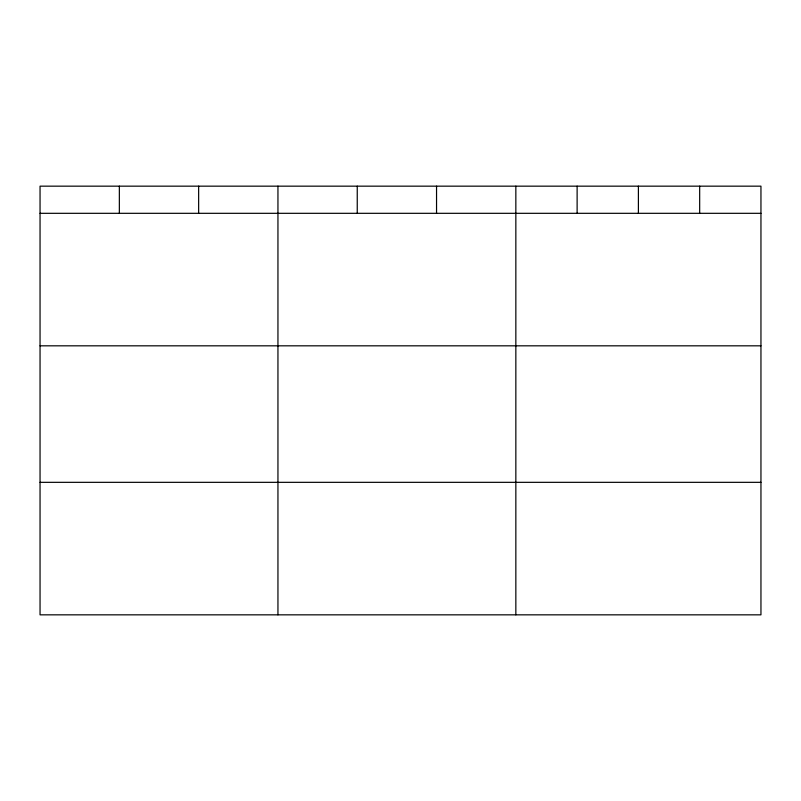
<?xml version="1.0" encoding="UTF-8"?>
<svg xmlns="http://www.w3.org/2000/svg" width="801" height="801" viewBox="0 0 801 801"><rect width="100%" height="100%" fill="white"/><g stroke="black" fill="none" stroke-linecap="round" stroke-linejoin="round"><path stroke-width="1.2" d="M760.95 213.316L760.95 614.838L40.05 614.838L40.05 186.162L760.95 186.162L760.95 213.316L40.05 213.316M40.05 345.822L760.95 345.822M40.05 482.332L760.95 482.332M699.673 186.162L699.673 213.316M638.397 186.162L638.397 213.316M577.12 186.162L577.12 213.316M515.844 186.162L515.844 614.838M436.545 186.162L436.545 213.316M357.246 186.162L357.246 213.316M277.947 186.162L277.947 614.838M198.648 186.162L198.648 213.316M119.349 186.162L119.349 213.316"/></g></svg>
